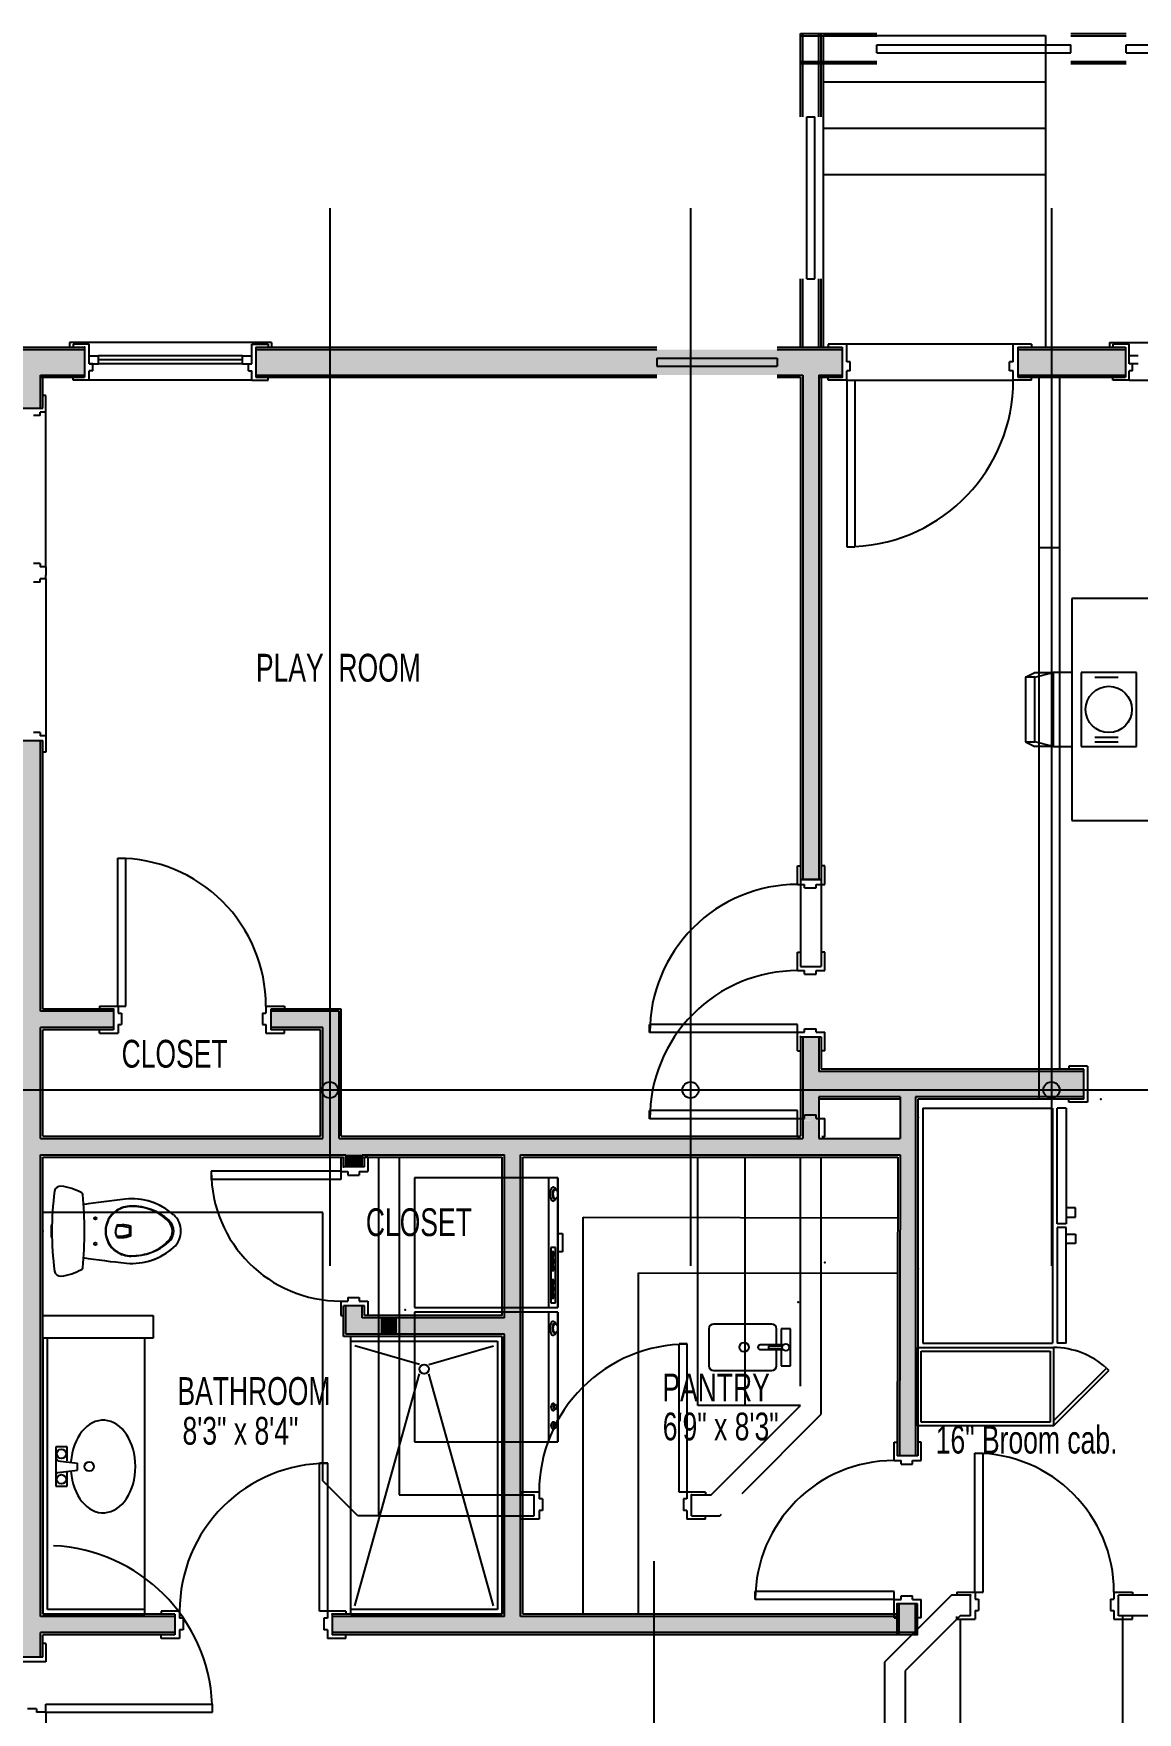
# Model space of a CAD drawing. Extents: x -744 to 664, y -463 to 298.
# Drawn here: x -187.3 to 51.3, y -64.8 to 298 of the extents above; entities that cross this region are included whole.
import ezdxf
from ezdxf.enums import TextEntityAlignment as Align

# ---------------------------------------------------------------- set-up
doc = ezdxf.new("R2010")
doc.units = 0
doc.header["$MEASUREMENT"] = 0
for name, color, linetype in [('1.1COLLINE', 7, 'Continuous'), ('1.1COLUMNS', 51, 'Continuous'), ('1.1DEMO', 3, 'Continuous'), ('1.1DRWDWS', 1, 'Continuous'), ('1.1FILL', 7, 'Continuous'), ('1.1NOTES', 11, 'Continuous'), ('1.1RMNAMES', 5, 'Continuous'), ('1.1WALL', 7, 'Continuous')]:
    doc.layers.add(name, color=color, linetype=linetype)
doc.styles.add('DCADTXTSTYLE40', font='ARIAL NARROW')
doc.styles.add('DCADTXTSTYLE41', font='ARIAL NARROW')
doc.styles.add('DCADTXTSTYLE44', font='ARIAL NARROW')
doc.styles.add('DCADTXTSTYLE50', font='ARIAL NARROW')
doc.styles.add('DCADTXTSTYLE53', font='ARIAL NARROW')
doc.styles.add('DCADTXTSTYLE54', font='ARIAL NARROW')
doc.styles.add('DCADTXTSTYLE62', font='ARIAL NARROW')
doc.styles.add('DCADTXTSTYLE64', font='ARIAL NARROW')

msp = doc.modelspace()

# ---------------------------------------------------------------- hatches: boundary and pattern name
at = {"layer": '1.1FILL', "linetype": 'Continuous', "ltscale": 8}
for points in [[(-191.3, 229.72), (-191.3, 217.05), (-185.8, 217.05), (-185.8, 224.22), (-176.3, 224.22), (-176.3, 229.72)], [(-139.3, 229.72), (-139.3, 224.22), (-21.05, 224.22), (-21.05, 121.4), (-17.55, 121.4), (-17.55, 224.22), (-12.55, 224.22), (-12.55, 229.72)], [(25.45, 229.72), (25.45, 224.22), (30.45, 224.22), (30.45, 224.22), (33.95, 224.22), (33.95, 224.22), (48.7, 224.22), (48.7, 229.72)], [(-185.8, 45.22), (-185.8, 55.72), (-121.23, 55.72), (-21.05, 55.72), (-17.55, 55.72), (-17.55, 63.07), (-21.1, 63.04), (-21.05, 59.22), (-121.23, 59.22), (-121.3, 59.22), (-121.3, 86.72), (-136.05, 86.72), (-136.05, 83.22), (-124.8, 83.22), (-124.8, 59.22), (-185.8, 59.22), (-185.8, 83.22), (-170.05, 83.22), (-170.05, 86.72), (-185.8, 86.72), (-185.8, 145.22), (-191.3, 145.22), (-191.3, 49.72), (-191.8, 49.72), (-191.79, 44.22), (-191.3, 44.22), (-191.3, -4.78), (-191.71, -4.78), (-191.7, -10.28), (-191.3, -10.28), (-191.3, -27.73), (-185.8, -27.73)], [(-21.05, 115.28), (-17.55, 115.28), (-17.55, 121.4), (-21.05, 121.4)], [(-21.05, 81.2), (-17.55, 81.24), (-17.55, 73.72), (29.95, 73.72), (29.95, 68.22), (3.31, 68.22), (3.31, -9.35), (0, -9.34), (-0.02, 55.72), (-17.55, 55.73), (-17.55, 59.22), (-0.01, 59.22), (-0.01, 68.22), (-17.55, 68.22), (-17.55, 63.07), (-21.05, 63.07)], [(29.95, 68.22), (39.7, 68.22), (39.7, 73.72), (29.95, 73.72)], [(-82.05, -21.78), (-82.05, 55.72), (-85.55, 55.72), (-85.55, 20.47), (-108.8, 20.47), (-108.8, 16.97), (-85.55, 16.97), (-85.55, -21.78)], [(-119.8, 16.97), (-112.3, 16.97), (-112.3, 20.47), (-116.3, 20.47), (-116.3, 23.1), (-119.8, 23.1), (-119.8, 20.47)], [(-112.3, 20.47), (-112.3, 16.97), (-108.8, 16.97), (-108.8, 20.47)], [(-0.19, -47.53), (3.31, -47.53), (3.28, -41.35), (-0.18, -41.35), (-0.19, -44.03), (-46.39, -44.03), (-46.39, -47.53), (-46.39, -44.03), (-82.05, -44.03), (-82.05, -21.78), (-85.55, -21.78), (-85.55, -44.03), (-122.81, -44.03), (-122.81, -47.53)], [(-191.3, -52.82), (-185.8, -52.82), (-185.8, -47.53), (-156.81, -47.53), (-156.81, -44.03), (-185.8, -44.03), (-185.8, -27.73), (-191.3, -27.73)]]:
    msp.add_hatch(color=7, dxfattribs=at).paths.add_polyline_path(points, flags=0)
at = {"layer": '1.1WALL', "linetype": 'Continuous', "ltscale": 12}
msp.add_hatch(color=7, dxfattribs=at).paths.add_polyline_path([(-119.8, 55.72), (-119.8, 53.1), (-116.3, 53.1), (-116.3, 55.22), (-116.3, 55.72)], flags=0)

# ---------------------------------------------------------------- linework, layer by layer
at = {"layer": '1.1COLLINE', "color": 7, "linetype": 'Continuous', "ltscale": 96}
for p, q in [((-123.3, 260.26), (-123.3, 31.75)), ((-45.3, 260.26), (-45.3, 31.75)), ((32.7, 260.26), (32.7, 31.75)), ((-250.48, 69.72), (330.5, 69.72)), ((-53.17, -315.79), (-53.17, -32.1))]:
    msp.add_line(p, q, dxfattribs=at)
at = {"layer": '1.1COLUMNS', "color": 1, "linetype": 'Continuous', "ltscale": 12}
for centre in [(-123.3, 69.72), (-45.3, 69.72), (32.7, 69.72)]:
    msp.add_circle(centre, 1.75, dxfattribs=at)
at = {"layer": '1.1DEMO', "color": 11, "linetype": 'Continuous', "ltscale": 2}
for p, q in [((29.95, 223.72), (29.95, 67.72)), ((34.45, 223.72), (34.45, 74.22)), ((-21.55, 115.24), (-17.05, 115.24)), ((-21.55, 115.2), (-21.55, 96.38)), ((-17.05, 115.2), (-17.05, 96.38)), ((-22.17, 95.52), (-22.17, 99.52)), ((-22.17, 99.52), (-21.55, 99.52)), ((-16.3, 99.52), (-16.92, 99.52)), ((-16.3, 95.52), (-16.3, 99.52)), ((-22.17, 95.52), (-20.67, 95.52)), ((-21.55, 96.38), (-17.05, 96.38)), ((-20.67, 94.77), (-20.67, 95.52)), ((-20.67, 94.77), (-18.17, 94.77)), ((-18.17, 95.52), (-16.3, 95.52)), ((-18.17, 94.77), (-18.17, 95.52)), ((39.7, 74.22), (34.45, 74.22)), ((39.7, 67.72), (39.7, 74.22)), ((39.7, 67.72), (29.95, 67.72)), ((-22.17, 65.27), (-54.17, 65.27)), ((-54.17, 63.52), (-54.17, 65.27)), ((-22.17, 63.52), (-54.17, 63.52)), ((-22.17, 63.52), (-22.17, 65.27)), ((-22.17, 59.57), (-22.17, 63.57)), ((-22.17, 63.57), (-20.67, 63.57)), ((-20.67, 63.57), (-20.67, 64.32)), ((-20.67, 64.32), (-18.17, 64.32)), ((-18.17, 63.57), (-18.17, 64.32)), ((-18.17, 63.57), (-16.3, 63.57)), ((-16.3, 59.57), (-16.3, 63.57)), ((-120.8, 59.72), (-21.55, 59.72)), ((-22.17, 59.57), (-21.55, 59.57)), ((-16.3, 59.57), (-16.92, 59.57)), ((-116.42, 55.22), (-112.8, 55.22)), ((-112.8, 55.22), (-112.8, -22.28)), ((-108.3, 55.22), (-108.3, -17.78)), ((-81.55, 55.22), (-21.55, 55.22)), ((-43.72, 1.51), (-43.72, 55.22)), ((-33.55, 55.22), (-33.55, 1.51)), ((-21.55, 5.72), (-21.55, 55.22)), ((-17.05, -0.35), (-17.05, 55.22)), ((-73.98, 50.72), (-104.98, 50.72)), ((-104.98, 50.72), (-104.98, 22.72)), ((-75.98, 22.72), (-75.98, 50.72)), ((-74.48, 48.22), (-74.73, 48.22)), ((-73.98, 22.72), (-73.98, 50.72)), ((-73.98, 50.72), (-73.98, 22.72)), ((-74.73, 46.22), (-74.48, 46.22)), ((-124.8, 43.22), (-185.3, 43.22)), ((-124.8, -14.73), (-124.8, 43.22)), ((-73.98, 34.72), (-73.98, 38.72)), ((-73.98, 38.72), (-72.98, 38.72)), ((-72.98, 38.72), (-72.98, 34.72)), ((-74.48, 35.72), (-75.48, 35.72)), ((-75.48, 35.72), (-75.48, 23.72)), ((-74.86, 34.72), (-75.23, 34.72)), ((-75.23, 34.72), (-75.23, 33.72)), ((-75.23, 33.72), (-74.86, 33.72)), ((-74.86, 33.22), (-75.23, 33.22)), ((-75.23, 33.22), (-75.23, 32.22)), ((-74.86, 33.72), (-74.86, 34.72)), ((-74.86, 32.22), (-74.86, 33.22)), ((-74.73, 33.72), (-74.73, 34.72)), ((-74.73, 32.22), (-74.73, 33.22)), ((-74.48, 23.72), (-74.48, 35.72)), ((-72.98, 34.72), (-73.98, 34.72)), ((-75.23, 32.22), (-74.86, 32.22)), ((-74.86, 31.72), (-75.23, 31.72)), ((-75.23, 31.72), (-75.23, 30.72)), ((-75.23, 30.72), (-74.86, 30.72)), ((-74.86, 30.72), (-74.86, 31.72)), ((-74.73, 30.72), (-74.73, 31.72)), ((-74.86, 28.72), (-75.23, 28.72)), ((-75.23, 28.72), (-75.23, 27.72)), ((-75.23, 27.72), (-74.86, 27.72)), ((-74.86, 27.22), (-75.23, 27.22)), ((-75.23, 27.22), (-75.23, 26.22)), ((-75.23, 26.22), (-74.86, 26.22)), ((-74.86, 25.72), (-75.23, 25.72)), ((-75.23, 25.72), (-75.23, 24.72)), ((-74.86, 27.72), (-74.86, 28.72)), ((-74.86, 26.22), (-74.86, 27.22)), ((-74.86, 24.72), (-74.86, 25.72)), ((-74.73, 27.72), (-74.73, 28.72)), ((-74.73, 26.22), (-74.73, 27.22)), ((-74.73, 24.72), (-74.73, 25.72)), ((-104.98, 22.72), (-73.98, 22.72)), ((-75.48, 23.72), (-74.48, 23.72)), ((-75.23, 24.72), (-74.86, 24.72)), ((-73.98, 21.72), (-104.98, 21.72)), ((-104.98, 21.72), (-104.98, -6.28)), ((-75.98, -6.28), (-75.98, 21.72)), ((-74.48, 19.22), (-74.73, 19.22)), ((-73.98, -6.28), (-73.98, 21.72)), ((-73.98, 21.72), (-73.98, -6.28)), ((-27.74, 19.13), (-40.35, 19.13)), ((-74.73, 17.22), (-74.48, 17.22)), ((-47.79, -17.15), (-47.79, 14.85)), ((-46.04, 14.85), (-47.79, 14.85)), ((-46.04, -17.15), (-46.04, 14.85)), ((-41.35, 18.13), (-41.35, 10.13)), ((-25.24, 14.63), (-30.24, 14.63)), ((-26.74, 14.63), (-26.74, 18.13)), ((-23.74, 18.13), (-25.74, 18.13)), ((-25.74, 18.13), (-25.74, 14.63)), ((-23.74, 10.13), (-23.74, 18.13)), ((-30.24, 13.63), (-25.24, 13.63)), ((-25.49, 14.38), (-28.49, 14.38)), ((-28.49, 14.38), (-28.49, 13.88)), ((-28.49, 13.88), (-25.49, 13.88)), ((-26.74, 10.13), (-26.74, 13.63)), ((-25.74, 13.63), (-25.74, 10.13)), ((-40.35, 9.13), (-27.74, 9.13)), ((-25.74, 10.13), (-23.74, 10.13)), ((-74.48, 1.72), (-74.73, 1.72)), ((-74.73, 0.72), (-74.48, 0.72)), ((-21.55, 1.51), (-43.72, 1.51)), ((-40.83, -17.78), (-21.55, 1.51)), ((-74.48, -2.28), (-74.73, -2.28)), ((-74.73, -3.28), (-74.48, -3.28)), ((-34.14, -17.45), (-17.05, -0.35)), ((-104.98, -6.28), (-73.98, -6.28)), ((16.17, -38.78), (16.17, -8.78)), ((16.17, -8.78), (17.92, -8.78)), ((17.92, -38.78), (17.92, -8.78)), ((-117.25, -22.28), (-124.8, -14.73)), ((-108.3, -17.78), (-79.1, -17.78)), ((-78.04, -17.15), (-82.04, -17.15)), ((-82.04, -17.15), (-82.04, -17.78)), ((-79.1, -22.28), (-79.1, -17.78)), ((-78.04, -17.15), (-78.04, -18.65)), ((-46.04, -17.15), (-47.79, -17.15)), ((-42.1, -17.15), (-46.1, -17.15)), ((-46.1, -17.15), (-46.1, -18.65)), ((-45.1, -22.28), (-45.1, -17.78)), ((-45.1, -17.78), (-40.83, -17.78)), ((-42.1, -17.15), (-42.1, -17.78)), ((-77.29, -18.65), (-78.04, -18.65)), ((-78.04, -21.15), (-78.04, -23.03)), ((-77.29, -21.15), (-78.04, -21.15)), ((-77.29, -18.65), (-77.29, -21.15)), ((-46.1, -18.65), (-46.85, -18.65)), ((-46.85, -18.65), (-46.85, -21.15)), ((-46.1, -21.15), (-46.85, -21.15)), ((-46.1, -21.15), (-46.1, -23.03)), ((-112.8, -22.28), (-117.25, -22.28)), ((-112.8, -22.28), (-79.1, -22.28)), ((-82.04, -23.03), (-82.04, -22.4)), ((-78.04, -23.03), (-82.04, -23.03)), ((-42.1, -23.03), (-46.1, -23.03)), ((-45.1, -22.28), (-38.97, -22.28)), ((-42.1, -23.03), (-42.1, -22.4)), ((-38.97, -22.28), (-38.64, -21.95)), ((11.08, -39.41), (-3.42, -53.9)), ((15.22, -39.41), (11.08, -39.41)), ((12.22, -38.78), (16.22, -38.78)), ((12.22, -38.78), (12.22, -39.41)), ((15.22, -43.91), (15.22, -39.41)), ((16.17, -38.78), (17.92, -38.78)), ((16.22, -38.78), (16.22, -40.28)), ((46.22, -38.78), (50.22, -38.78)), ((46.22, -38.78), (46.22, -40.28)), ((47.22, -43.91), (47.22, -39.41)), ((64.58, -39.41), (47.22, -39.41)), ((50.22, -38.78), (50.22, -39.41)), ((16.22, -40.28), (16.97, -40.28)), ((16.22, -42.78), (16.22, -44.66)), ((16.22, -42.78), (16.97, -42.78)), ((16.97, -40.28), (16.97, -42.78)), ((45.47, -40.28), (46.22, -40.28)), ((45.47, -40.28), (45.47, -42.78)), ((45.47, -42.78), (46.22, -42.78)), ((46.22, -42.78), (46.22, -44.66)), ((12.94, -43.91), (1.08, -55.76)), ((12.22, -44.66), (12.22, -44.03)), ((12.22, -44.66), (16.22, -44.66)), ((15.22, -43.91), (12.94, -43.91)), ((13.08, -104.87), (13.08, -44.66)), ((46.22, -44.66), (50.22, -44.66)), ((60.08, -43.91), (47.22, -43.91)), ((48.08, -43.91), (48.08, -90.07)), ((50.22, -44.66), (50.22, -44.03)), ((-3.42, -53.9), (-3.42, -111.7)), ((1.08, -55.76), (1.08, -109.84)), ((-186.67, -63.98), (-188.67, -63.98)), ((-186.67, -63.98), (-186.67, -64.73)), ((-184.67, -64.73), (-186.67, -64.73)), ((-184.67, -62.98), (-148.67, -62.98)), ((-184.67, -64.73), (-184.67, -62.98)), ((-184.67, -64.73), (-148.67, -64.73)), ((-184.67, -64.73), (-184.67, -68.73)), ((-148.67, -64.73), (-148.67, -62.98))]:
    msp.add_line(p, q, dxfattribs=at)
for centre, radius in [((-33.74, 14.13), 1), ((-24.74, 14.13), 0.75)]:
    msp.add_circle(centre, radius, dxfattribs=at)
for centre, radius, start, end in [((-22.17, 63.57), 31.94, 90, 180.1027), ((-40.35, 18.13), 1, 90, 180), ((-27.74, 18.13), 1, 0, 90), ((-46.1, -17.15), 31.94, 89.8972, 180), ((-30.24, 14.13), 0.5, 90, 270), ((-40.35, 10.13), 1, 180, 270), ((-27.74, 10.13), 1, 270, 360), ((16.22, -38.78), 30, 0, 90), ((-184.67, -64.73), 36, 2.7832, 87.3719)]:
    msp.add_arc(centre, radius, start, end, dxfattribs=at)
for centre, major_axis, ratio, start_param, end_param in [((-74.98, 47.22), (0, 1.5), 0.5, 5.497787, 10.210176), ((-74.73, 47.22), (0, 1), 0.5, 0, 3.141593), ((-74.98, 18.22), (0, 1.5), 0.5, 5.497787, 10.210176), ((-74.73, 18.22), (0, 1), 0.5, 0, 3.141593), ((-74.98, 1.22), (0, 0.75), 0.666667, 5.439031, 10.268932), ((-74.73, 1.22), (0, 0.5), 0.5, 0, 3.141593), ((-74.98, -2.78), (0, 0.75), 0.666667, 5.439031, 10.268932), ((-74.73, -2.78), (0, 0.5), 0.5, 0, 3.141593)]:
    msp.add_ellipse(centre, major_axis=major_axis, ratio=ratio, start_param=start_param, end_param=end_param, dxfattribs=at)
for centre, major_axis in [((-74.48, 47.22), (0, 1)), ((-74.48, 18.22), (0, 1)), ((-74.48, 1.22), (0, 0.5)), ((-74.48, -2.78), (0, 0.5))]:
    msp.add_ellipse(centre, major_axis=major_axis, ratio=0.5, dxfattribs=at)
for p in [(-21.55, 81.24), (-106.98, 22.22), (-45.1, -17.78), (15.22, -39.41)]:
    msp.add_point(p, dxfattribs=at)
at = {"layer": '1.1DEMO', "color": 3, "linetype": 'Continuous', "ltscale": 2}
msp.add_point((-21.55, 81.2), dxfattribs=at)
at = {"layer": '1.1DRWDWS', "color": 3, "linetype": 'Continuous', "ltscale": 12}
for p, q in [((-16.6, 230.22), (-16.6, 297.58)), ((-16.6, 297.58), (31.4, 297.58)), ((31.4, 297.58), (31.4, 230.22)), ((-16.6, 287.58), (31.4, 287.58)), ((-16.6, 277.58), (31.4, 277.58)), ((-16.6, 267.58), (31.4, 267.58)), ((-15.55, 230.85), (-15.55, 230.22)), ((28.4, 230.85), (28.4, 230.22)), ((-175.3, 228.35), (-173.3, 228.35)), ((-175.3, 226.6), (-173.3, 226.6)), ((-173.3, 226.6), (-173.3, 228.35)), ((-142.13, 227.47), (-173.3, 227.47)), ((-142.13, 226.6), (-142.13, 228.35)), ((-142.13, 228.35), (-140.13, 228.35)), ((-142.13, 226.6), (-140.13, 226.6)), ((51.48, 228.35), (49.48, 228.35)), ((51.48, 226.6), (49.48, 226.6)), ((-15.55, 223.1), (-15.55, 223.72)), ((28.4, 223.1), (28.4, 223.72)), ((-173.05, 87.85), (-173.05, 87.22)), ((-133.11, 87.85), (-133.11, 87.22)), ((-173.05, 81.97), (-173.05, 82.6)), ((-133.11, 81.97), (-133.11, 82.6)), ((-120.92, 55.22), (-120.3, 55.22)), ((-115.05, 55.22), (-115.67, 55.22)), ((-120.92, 20.97), (-120.3, 20.97)), ((-115.05, 20.97), (-115.67, 20.97)), ((-163.3, 16.1), (-185.3, 16.1)), ((-185.3, 16.1), (-185.3, -43.53)), ((-184.3, 16.1), (-185.3, 16.1)), ((-185.3, 16.1), (-185.3, -43.53)), ((-163.3, -43.53), (-163.3, 16.1)), ((3.81, 14.06), (33.17, 14.06)), ((3.81, -2.83), (3.81, 14.06)), ((4.56, 13.31), (32.42, 13.31)), ((4.56, -2.08), (4.56, 13.31)), ((32.42, 13.31), (32.42, -2.08)), ((33.17, 14.06), (33.17, -2.83)), ((33.17, -1.77), (44.57, 9.63)), ((33.17, -2.83), (45.1, 9.1)), ((44.57, 9.63), (45.1, 9.1)), ((33.17, -2.83), (3.81, -2.83)), ((32.42, -2.08), (4.56, -2.08)), ((-1.31, -6.35), (-0.68, -6.35)), ((4.57, -6.35), (3.94, -6.35)), ((-185.3, -43.53), (-163.3, -43.53)), ((-185.3, -43.53), (-163.3, -43.53)), ((-163.3, -43.53), (-163.3, -42.53)), ((-159.75, -42.9), (-159.75, -43.53)), ((-119.81, -42.9), (-119.81, -43.53)), ((-1.31, -44.35), (-0.68, -44.35)), ((4.57, -44.35), (3.94, -44.35)), ((-159.75, -48.78), (-159.75, -48.15)), ((-119.81, -48.78), (-119.81, -48.15))]:
    msp.add_line(p, q, dxfattribs=at)
at = {"layer": '1.1DRWDWS', "color": 3}
for p, q in [((-5.05, 293.85), (-5.05, 295.6)), ((-5.05, 295.6), (36.89, 295.6)), ((36.89, 293.85), (36.89, 295.6)), ((48.89, 293.85), (48.89, 295.6)), ((48.89, 295.6), (90.83, 295.6)), ((-5.05, 293.85), (36.89, 293.85)), ((48.89, 293.85), (90.83, 293.85)), ((-20.2, 245), (-20.2, 280)), ((-20.2, 280), (-18.45, 280)), ((-18.45, 245), (-18.45, 280)), ((-20.2, 245), (-18.45, 245)), ((-52.6, 227.85), (-26.6, 227.85)), ((-52.6, 227.85), (-52.6, 226.1)), ((-52.6, 226.1), (-26.6, 226.1)), ((-26.6, 227.85), (-26.6, 226.1))]:
    msp.add_line(p, q, dxfattribs=at)
at = {"layer": '1.1DRWDWS', "color": 7, "linetype": 'Continuous', "ltscale": 12}
for p, q in [((-135.88, 231.22), (-179.55, 231.22)), ((45.23, 231.22), (88.95, 231.22)), ((-140.13, 223.1), (-175.3, 223.1)), ((49.48, 223.1), (84.7, 223.1)), ((-184.67, 182.75), (-184.67, 216.21)), ((-184.67, 180.2), (-184.67, 146.22))]:
    msp.add_line(p, q, dxfattribs=at)
at = {"layer": '1.1DRWDWS', "color": 7, "linetype": 'Continuous', "ltscale": 24}
for p, q in [((-179.55, 231.22), (-179.55, 230.22)), ((-135.88, 231.22), (-135.88, 230.22)), ((45.23, 231.22), (45.23, 230.22))]:
    msp.add_line(p, q, dxfattribs=at)
at = {"layer": '1.1DRWDWS', "color": 3, "linetype": 'Continuous', "ltscale": 24}
for p, q in [((-175.3, 230.85), (-178.8, 230.85)), ((-178.8, 230.85), (-178.8, 230.22)), ((-175.3, 226.6), (-175.3, 230.85)), ((-140.13, 230.85), (-136.63, 230.85)), ((-140.13, 226.6), (-140.13, 230.85)), ((-136.63, 230.85), (-136.63, 230.22)), ((-11.55, 230.85), (-15.55, 230.85)), ((-11.55, 227.1), (-11.55, 230.85)), ((28.4, 230.85), (24.4, 230.85)), ((24.4, 227.1), (24.4, 230.85)), ((49.48, 230.85), (45.98, 230.85)), ((45.98, 230.85), (45.98, 230.22)), ((49.48, 226.6), (49.48, 230.85)), ((-174.55, 226.6), (-175.3, 226.6)), ((-175.3, 223.1), (-175.3, 225.1)), ((-174.55, 225.1), (-175.3, 225.1)), ((-174.55, 225.1), (-174.55, 226.6)), ((-140.88, 226.6), (-140.13, 226.6)), ((-140.88, 225.1), (-140.88, 226.6)), ((-140.88, 225.1), (-140.13, 225.1)), ((-140.13, 223.1), (-140.13, 225.1)), ((-10.8, 227.1), (-11.55, 227.1)), ((-11.55, 223.1), (-11.55, 225.1)), ((-10.8, 225.1), (-11.55, 225.1)), ((-10.8, 225.1), (-10.8, 227.1)), ((24.4, 227.1), (23.65, 227.1)), ((23.65, 225.1), (23.65, 227.1)), ((24.4, 225.1), (23.65, 225.1)), ((24.4, 223.1), (24.4, 225.1)), ((50.23, 226.6), (49.48, 226.6)), ((49.48, 223.1), (49.48, 225.1)), ((50.23, 225.1), (49.48, 225.1)), ((50.23, 225.1), (50.23, 226.6)), ((-178.8, 223.1), (-178.8, 223.72)), ((-175.3, 223.1), (-178.8, 223.1)), ((-140.13, 223.1), (-136.63, 223.1)), ((-136.63, 223.1), (-136.63, 223.72)), ((-11.55, 223.1), (-15.55, 223.1)), ((-11.55, 223.1), (-11.55, 187.1)), ((-11.55, 223.1), (-9.8, 223.1)), ((-9.8, 223.1), (-9.8, 187.1)), ((28.4, 223.1), (24.4, 223.1)), ((45.98, 223.1), (45.98, 223.72)), ((49.48, 223.1), (45.98, 223.1)), ((-184.67, 219.8), (-185.3, 219.8)), ((-184.67, 216.21), (-184.67, 219.8)), ((-185.87, 215.46), (-187.37, 215.46)), ((-184.67, 216.21), (-185.87, 216.21)), ((-185.87, 215.46), (-185.87, 216.21)), ((-11.55, 187.1), (-9.8, 187.1)), ((-185.87, 183.5), (-187.37, 183.5)), ((-185.87, 183.5), (-185.87, 182.75)), ((-184.67, 182.75), (-185.87, 182.75)), ((-184.67, 182.75), (-184.67, 181)), ((-185.87, 179.45), (-187.37, 179.45)), ((-184.67, 180.2), (-185.87, 180.2)), ((-185.87, 179.45), (-185.87, 180.2)), ((-184.67, 180.2), (-184.67, 180.95)), ((-185.87, 146.97), (-187.37, 146.97)), ((-185.87, 146.97), (-185.87, 146.22)), ((-184.67, 146.22), (-185.87, 146.22)), ((-184.67, 146.22), (-184.67, 142.72)), ((-184.67, 142.72), (-185.3, 142.72)), ((-169.11, 87.85), (-169.11, 119.85)), ((-169.11, 119.85), (-167.36, 119.85)), ((-167.36, 87.85), (-167.36, 119.85)), ((-173.05, 87.85), (-169.05, 87.85)), ((-169.11, 87.85), (-167.36, 87.85)), ((-169.05, 87.85), (-169.05, 86.35)), ((-137.11, 87.85), (-133.11, 87.85)), ((-137.11, 87.85), (-137.11, 86.35)), ((-169.05, 86.35), (-168.3, 86.35)), ((-169.05, 83.85), (-169.05, 81.97)), ((-169.05, 83.85), (-168.3, 83.85)), ((-168.3, 86.35), (-168.3, 83.85)), ((-137.86, 86.35), (-137.11, 86.35)), ((-137.86, 86.35), (-137.86, 83.85)), ((-137.86, 83.85), (-137.11, 83.85)), ((-137.11, 83.85), (-137.11, 81.97)), ((-173.05, 81.97), (-169.05, 81.97)), ((-137.11, 81.97), (-133.11, 81.97)), ((-120.92, 55.22), (-120.92, 52.1)), ((-115.05, 55.22), (-115.05, 52.1)), ((-120.92, 52.16), (-148.92, 52.16)), ((-148.92, 52.16), (-148.92, 50.41)), ((-120.92, 52.16), (-120.92, 50.41)), ((-120.92, 52.1), (-119.42, 52.1)), ((-119.42, 52.1), (-119.42, 51.35)), ((-119.42, 51.35), (-116.92, 51.35)), ((-116.92, 52.1), (-115.05, 52.1)), ((-116.92, 52.1), (-116.92, 51.35)), ((-120.92, 50.41), (-148.92, 50.41)), ((-56.55, -43.53), (-56.55, 30.22)), ((-56.55, 30.22), (-0.57, 30.13)), ((-120.92, 24.1), (-120.92, 20.97)), ((-120.92, 24.1), (-119.42, 24.1)), ((-119.42, 24.85), (-119.42, 24.1)), ((-119.42, 24.85), (-116.92, 24.85)), ((-116.92, 24.85), (-116.92, 24.1)), ((-116.92, 24.1), (-115.05, 24.1)), ((-115.05, 24.1), (-115.05, 20.97)), ((-1.31, -10.35), (-1.31, -6.35)), ((4.57, -10.35), (4.57, -6.35)), ((-1.31, -10.35), (0.19, -10.35)), ((0.19, -11.1), (0.19, -10.35)), ((2.69, -10.35), (4.57, -10.35)), ((2.69, -11.1), (2.69, -10.35)), ((-125.5, -42.9), (-125.5, -10.9)), ((-123.75, -10.9), (-125.5, -10.9)), ((-123.75, -42.9), (-123.75, -10.9)), ((0.19, -11.1), (2.69, -11.1)), ((-1.31, -38.66), (-31.31, -38.66)), ((-31.31, -40.41), (-31.31, -38.66)), ((-1.31, -40.41), (-1.31, -38.66)), ((0.19, -40.35), (0.19, -39.6)), ((0.19, -39.6), (2.69, -39.6)), ((2.69, -40.35), (2.69, -39.6)), ((-155.75, -42.9), (-159.75, -42.9)), ((-155.75, -42.9), (-155.75, -44.4)), ((-123.75, -42.9), (-125.5, -42.9)), ((-119.81, -42.9), (-123.81, -42.9)), ((-123.81, -42.9), (-123.81, -44.4)), ((-1.31, -40.41), (-31.31, -40.41)), ((-1.31, -44.35), (-1.31, -40.35)), ((-1.31, -40.35), (0.19, -40.35)), ((2.69, -40.35), (4.57, -40.35)), ((4.57, -44.35), (4.57, -40.35)), ((-155, -44.4), (-155.75, -44.4)), ((-155.75, -46.9), (-155.75, -48.78)), ((-155, -46.9), (-155.75, -46.9)), ((-155, -44.4), (-155, -46.9)), ((-123.81, -44.4), (-124.56, -44.4)), ((-124.56, -44.4), (-124.56, -46.9)), ((-123.81, -46.9), (-124.56, -46.9)), ((-123.81, -46.9), (-123.81, -48.78)), ((-155.75, -48.78), (-159.75, -48.78)), ((-119.81, -48.78), (-123.81, -48.78))]:
    msp.add_line(p, q, dxfattribs=at)
at = {"layer": '1.1DRWDWS', "color": 11, "linetype": 'Continuous', "ltscale": 24}
for p, q in [((24.4, 230.85), (-11.55, 230.85)), ((-142.13, 228.35), (-173.3, 228.35)), ((-142.13, 226.6), (-173.3, 226.6)), ((-11.55, 223.1), (24.45, 223.1))]:
    msp.add_line(p, q, dxfattribs=at)
at = {"layer": '1.1DRWDWS', "color": 3, "linetype": 'Continuous', "ltscale": 2}
for p, q in [((-22.17, 114.14), (-22.17, 118.14)), ((-22.17, 118.14), (-21.55, 118.14)), ((-16.3, 118.14), (-16.92, 118.14)), ((-16.3, 114.14), (-16.3, 118.14)), ((-22.17, 114.14), (-20.67, 114.14)), ((-20.67, 113.39), (-20.67, 114.14)), ((-20.67, 113.39), (-18.17, 113.39)), ((-18.17, 114.14), (-16.3, 114.14)), ((-18.17, 113.39), (-18.17, 114.14)), ((-22.17, 83.89), (-54.17, 83.89)), ((-54.17, 82.14), (-54.17, 83.89)), ((-22.17, 82.14), (-22.17, 83.89)), ((-22.17, 82.14), (-54.17, 82.14)), ((-22.17, 78.2), (-22.17, 82.2)), ((-22.17, 82.2), (-20.67, 82.2)), ((-20.67, 82.2), (-20.67, 82.95)), ((-20.67, 82.95), (-18.17, 82.95)), ((-18.17, 82.2), (-18.17, 82.95)), ((-18.17, 82.2), (-16.3, 82.2)), ((-16.3, 78.2), (-16.3, 82.2)), ((-22.17, 78.2), (-21.55, 78.2)), ((-16.3, 78.2), (-16.92, 78.2)), ((36.47, 74.85), (36.47, 74.22)), ((40.47, 74.85), (36.47, 74.85)), ((40.47, 74.85), (40.47, 67.1)), ((36.47, 67.1), (36.47, 67.72)), ((40.47, 67.1), (36.47, 67.1)), ((-184.67, -49.88), (-185.3, -49.88)), ((-184.67, -49.88), (-184.67, -53.88)), ((-184.67, -53.88), (-192.42, -53.88))]:
    msp.add_line(p, q, dxfattribs=at)
at = {"layer": '1.1DRWDWS', "color": 212, "linetype": 'Continuous', "ltscale": 8}
msp.add_line((-85.6, 69.72), (-10.78, 69.72), dxfattribs=at)
at = {"layer": '1.1DRWDWS', "color": 1, "linetype": 'Continuous', "ltscale": 12}
for p, q in [((4.92, 65.77), (32.92, 65.77)), ((4.92, 65.77), (4.92, 15.04)), ((32.92, 65.77), (32.92, 15.04)), ((33.92, 40.77), (33.92, 65.77)), ((35.92, 65.77), (33.92, 65.77)), ((35.92, 65.77), (35.92, 40.77)), ((37.92, 44.27), (35.92, 44.27)), ((37.92, 42.27), (37.92, 44.27)), ((35.92, 40.77), (33.92, 40.77)), ((33.92, 40.04), (33.92, 15.04)), ((35.92, 40.04), (33.92, 40.04)), ((35.92, 42.27), (37.92, 42.27)), ((35.92, 15.04), (35.92, 40.04)), ((35.92, 38.54), (37.92, 38.54)), ((37.92, 36.54), (35.92, 36.54)), ((37.92, 38.54), (37.92, 36.54)), ((-184.3, -42.53), (-184.3, 16.1)), ((4.92, 15.04), (32.92, 15.04)), ((35.92, 15.04), (33.92, 15.04)), ((-103.89, 10.41), (-117.89, 14.47)), ((-101.89, 10.41), (-87.89, 14.47)), ((-117.89, -41.77), (-103.89, 8.41)), ((-87.89, -41.77), (-101.89, 8.41)), ((-180.05, -7.4), (-182.55, -7.4)), ((-182.55, -7.4), (-182.55, -15.9)), ((-182.05, -10.4), (-182.55, -9.9)), ((-182.05, -10.4), (-177.8, -10.9)), ((-180.05, -10.4), (-180.05, -7.4)), ((-182.05, -12.9), (-182.55, -13.4)), ((-182.05, -12.9), (-177.8, -12.4)), ((-180.05, -15.9), (-180.05, -12.9)), ((-177.8, -12.4), (-177.8, -10.9)), ((-182.55, -15.9), (-180.05, -15.9)), ((-163.3, -42.53), (-184.3, -42.53))]:
    msp.add_line(p, q, dxfattribs=at)
at = {"layer": '1.1DRWDWS', "color": 7, "linetype": 'Continuous'}
for p, q in [((-169.36, 40.37), (-169.62, 39.38)), ((-169.05, 40.6), (-168.18, 40.6)), ((-166.49, 38.53), (-166.49, 39.92)), ((-166.3, 38.37), (-166.3, 40.08)), ((-169.36, 38.08), (-169.62, 39.07)), ((-169.05, 37.85), (-168.18, 37.85))]:
    msp.add_line(p, q, dxfattribs=at)
at = {"layer": '1.1DRWDWS', "color": 1, "linetype": 'Continuous', "ltscale": 8}
for p, q in [((-68.55, -43.53), (-68.55, 42.22)), ((-68.55, 42.22), (-0.54, 42.1))]:
    msp.add_line(p, q, dxfattribs=at)
at = {"layer": '1.1DRWDWS', "color": 3, "linetype": 'Continuous', "ltscale": 15}
for p, q in [((-86.05, 16.47), (-118.73, 16.47)), ((-118.73, -43.53), (-118.73, 16.47)), ((-86.05, 16.47), (-86.05, -43.53)), ((-118.73, -43.53), (-86.05, -43.53))]:
    msp.add_line(p, q, dxfattribs=at)
at = {"layer": '1.1DRWDWS', "color": 1, "linetype": 'Continuous', "ltscale": 15}
for p, q in [((-118.73, 15.47), (-87.05, 15.47)), ((-87.05, 15.47), (-87.05, -42.53)), ((-87.05, -42.53), (-118.73, -42.53))]:
    msp.add_line(p, q, dxfattribs=at)
at = {"layer": '1.1DRWDWS', "color": 7, "linetype": 'Continuous'}
for centre in [(-173.97, 41.98), (-173.97, 41.98), (-173.97, 36.47), (-173.97, 36.47)]:
    msp.add_circle(centre, 0.276, dxfattribs=at)
at = {"layer": '1.1DRWDWS', "color": 1, "linetype": 'Continuous', "ltscale": 15}
msp.add_circle((-102.89, 9.41), 1, dxfattribs=at)
at = {"layer": '1.1DRWDWS', "color": 1, "linetype": 'Continuous', "ltscale": 12}
for centre in [(-181.3, -8.9), (-181.3, -14.4)]:
    msp.add_circle(centre, 1, dxfattribs=at)
at = {"layer": '1.1DRWDWS', "color": 1, "linetype": 'Continuous', "ltscale": 4}
msp.add_circle((-175.3, -11.65), 1, dxfattribs=at)
at = {"layer": '1.1DRWDWS', "color": 1, "linetype": 'Continuous', "ltscale": 24}
msp.add_arc((-11.55, 223.1), 36, 272.7832, 360, dxfattribs=at)
at = {"layer": '1.1DRWDWS', "color": 1, "linetype": 'Continuous'}
for centre, radius, start, end in [((-169.05, 87.85), 31.94, 0, 90.1028), ((-120.92, 52.1), 28, 180, 270), ((-1.31, -40.35), 30, 90, 180), ((-123.81, -42.9), 31.94, 89.8972, 180)]:
    msp.add_arc(centre, radius, start, end, dxfattribs=at)
at = {"layer": '1.1DRWDWS', "color": 1, "linetype": 'Continuous', "ltscale": 2}
msp.add_arc((-22.17, 82.2), 31.94, 90, 180.1027, dxfattribs=at)
at = {"layer": '1.1DRWDWS', "color": 3, "linetype": 'Continuous'}
for centre, radius, start, end in [((-120.39, 39.22), 62.99, 172.1189, 187.8811), ((-181.54, 47.69), 1.26, 83.5441, 172.1201), ((-182.73, 37.21), 11.81, 60.5225, 83.5446), ((-177.13, 47.11), 0.433, 5.7811, 60.5219), ((-182.73, 37.21), 11.81, 59.4293, 60.5225), ((-255.04, 39.22), 78.74, 5.7794, 5.9408), ((-255.04, 39.22), 78.74, 0, 5.7794), ((-146.59, -149.6), 196.85, 96.1133, 98.7983), ((-166.49, 39.22), 5.32, 123.5054, 236.4946), ((-166.49, 39.22), 5.24, 123.5054, 236.4946), ((-166.17, 38.73), 5.91, 90.5512, 123.5054), ((-166.17, 38.73), 5.83, 90.5512, 123.5054), ((-166.11, 32.63), 13.58, 48.1114, 96.1133), ((-166.11, 32.63), 12.01, 48.1114, 90.5512), ((-166.11, 32.63), 11.93, 71.9026, 90.5512), ((-166.11, 32.63), 13.58, 48.1114, 83.9005), ((-165.58, 34.24), 10.24, 43.1942, 71.9026), ((-181.57, 39.91), 1.97, 155.8903, 179.4839), ((-105.07, 39.22), 78.47, 179.4839, 180.5161), ((-160.27, 39.22), 2.95, 316.8058, 403.1942), ((-160.19, 39.22), 3.15, 311.9318, 408.0538), ((-160.19, 39.22), 4.72, 312.1939, 408.1113), ((-160.19, 39.22), 4.72, 312.1939, 408.1113), ((-181.57, 38.54), 1.97, 180.5161, 204.1097), ((-255.04, 39.22), 78.74, 354.2206, 360), ((-166.11, 45.82), 12.01, 269.4488, 311.8886), ((-165.58, 44.21), 10.24, 288.0974, 316.8058), ((-146.59, 228.05), 196.85, 261.2017, 263.9763), ((-166.17, 39.72), 5.91, 236.4946, 269.4488), ((-166.17, 39.72), 5.83, 236.4946, 269.4488), ((-166.11, 45.82), 13.58, 265.1848, 311.8886), ((-166.11, 45.82), 11.93, 269.4488, 288.0974), ((-166.11, 45.82), 13.58, 277.231, 311.9948), ((-181.54, 30.76), 1.26, 187.8817, 276.4559), ((-182.73, 41.24), 11.81, 276.4554, 299.4775), ((-177.13, 31.34), 0.433, 299.4781, 354.2189), ((-182.73, 41.24), 11.81, 299.4775, 300.5707), ((-255.04, 39.22), 78.74, 354.0592, 354.2206)]:
    msp.add_arc(centre, radius, start, end, dxfattribs=at)
at = {"layer": '1.1DRWDWS', "color": 7, "linetype": 'Continuous'}
for centre, radius, start, end in [((-169.05, 40.29), 0.315, 90, 165), ((-169.25, 30.46), 9.84, 73.7398, 90), ((-168.18, 35.88), 4.72, 68.0652, 90), ((-166.61, 39.92), 0.118, 0, 74.919), ((-166.49, 40.08), 0.197, 0, 68.0652), ((-169.05, 39.22), 0.591, 165, 195), ((-169.05, 38.16), 0.315, 195, 270), ((-169.25, 47.98), 9.84, 270, 286.2602), ((-168.18, 42.57), 4.72, 270, 291.9348), ((-166.61, 38.53), 0.118, 285.081, 360), ((-166.49, 38.37), 0.197, 291.9348, 360)]:
    msp.add_arc(centre, radius, start, end, dxfattribs=at)
at = {"layer": '1.1DRWDWS', "color": 1, "linetype": 'Continuous', "ltscale": 12}
msp.add_arc((33.17, -2.83), 16.89, 47.5452, 90, dxfattribs=at)
at = {"layer": '1.1DRWDWS', "color": 1, "linetype": 'Continuous', "ltscale": 4}
msp.add_ellipse((-172.3, -11.65), major_axis=(0, 10), ratio=0.7, start_param=1.670465, end_param=7.754313, dxfattribs=at)
at = {"layer": '1.1DRWDWS', "color": 51, "linetype": 'Continuous'}
msp.add_point((-176.3, 230.22), dxfattribs=at)
at = {"layer": '1.1DRWDWS', "color": 51, "linetype": 'Continuous', "ltscale": 12}
for p in [(-12.55, 223.72), (-170.05, 87.22), (-120.3, 53.1), (-122.81, -43.53), (-0.68, -41.35)]:
    msp.add_point(p, dxfattribs=at)
at = {"layer": '1.1DRWDWS', "color": 3, "linetype": 'Continuous', "ltscale": 2}
msp.add_point((-21.55, 81.2), dxfattribs=at)
at = {"layer": '1.1DRWDWS', "color": 1, "linetype": 'Continuous', "ltscale": 2}
for p in [(3.92, 63.77), (3.92, 31.04)]:
    msp.add_point(p, dxfattribs=at)
at = {"layer": '1.1DRWDWS', "color": 51, "linetype": 'Continuous', "ltscale": 11.998862}
msp.add_point((-185.3, 39.22), dxfattribs=at)
at = {"layer": '1.1DRWDWS', "color": 3, "linetype": 'Continuous', "ltscale": 24}
msp.add_point((-16.3, 32.47), dxfattribs=at)
at = {"layer": '1.1DRWDWS', "color": 132, "linetype": 'Continuous', "ltscale": 2}
msp.add_point((-22.02, 23.88), dxfattribs=at)
at = {"layer": '1.1DRWDWS', "color": 3, "linetype": 'Continuous', "ltscale": 12}
msp.add_point((-185.3, -11.65), dxfattribs=at)
at = {"layer": '1.1NOTES', "color": 11, "linetype": 'Continuous', "ltscale": 12}
for p, q in [((145.1, 175.96), (37.1, 175.96)), ((37.1, 175.96), (37.1, 127.96)), ((27.1, 158.96), (29.1, 159.96)), ((29.1, 159.96), (33.1, 159.96)), ((29.1, 158.96), (33.1, 159.96)), ((37.1, 159.96), (33.1, 159.96)), ((33.1, 159.96), (33.1, 143.96)), ((51.1, 159.96), (39.1, 159.96)), ((39.1, 159.96), (39.1, 143.96)), ((51.1, 143.96), (51.1, 159.96)), ((29.1, 158.96), (27.1, 158.96)), ((27.1, 158.96), (27.1, 144.96)), ((29.1, 144.96), (29.1, 158.96)), ((42.1, 158.96), (47.1, 158.96)), ((42.1, 145.96), (47.1, 145.96)), ((27.1, 144.96), (29.1, 144.96)), ((27.1, 144.96), (29.1, 143.96)), ((33.1, 143.96), (29.1, 144.96)), ((33.1, 143.96), (29.1, 143.96)), ((33.1, 143.96), (37.1, 143.96)), ((39.1, 143.96), (51.1, 143.96)), ((42.1, 144.96), (47.1, 144.96)), ((37.1, 127.96), (145.1, 127.96))]:
    msp.add_line(p, q, dxfattribs=at)
at = {"layer": '1.1NOTES', "color": 3, "linetype": 'Continuous', "ltscale": 12}
for p, q in [((-185.3, 20.97), (-161.46, 20.97)), ((-161.46, 20.97), (-161.46, 16.1)), ((-161.46, 16.1), (-185.3, 16.1))]:
    msp.add_line(p, q, dxfattribs=at)
at = {"layer": '1.1NOTES', "color": 11, "linetype": 'Continuous', "ltscale": 12}
msp.add_circle((45.1, 151.96), 5, dxfattribs=at)
at = {"layer": '1.1WALL', "color": 5}
for p, q in [((-21.55, 280), (-21.55, 298)), ((-17.05, 280), (-17.05, 298)), ((-21.55, 292), (-5.05, 292)), ((36.89, 292), (48.89, 292)), ((-21.55, 230.22), (-21.55, 245)), ((-17.05, 230.22), (-17.05, 245)), ((-26.6, 223.72), (-21.55, 223.72)), ((-0.02, 67.72), (-17.55, 67.72))]:
    msp.add_line(p, q, dxfattribs=at)
at = {"layer": '1.1WALL', "color": 132}
for p, q in [((-21.55, 298), (-5.05, 298)), ((36.89, 298), (48.89, 298)), ((-26.6, 230.22), (-12.55, 230.22))]:
    msp.add_line(p, q, dxfattribs=at)
at = {"layer": '1.1WALL', "color": 7}
for p, q in [((-21.55, 297.5), (-5.05, 297.5)), ((-21.05, 280), (-21.05, 298)), ((-17.55, 280), (-17.55, 298)), ((36.89, 297.5), (48.89, 297.5)), ((-21.55, 291.5), (-5.05, 291.5)), ((36.89, 291.5), (48.89, 291.5)), ((-21.05, 230.22), (-21.05, 245)), ((-17.55, 230.22), (-17.55, 245)), ((-26.6, 229.72), (-12.55, 229.72)), ((-26.6, 224.22), (-21.05, 224.22))]:
    msp.add_line(p, q, dxfattribs=at)
at = {"layer": '1.1WALL', "color": 132, "linetype": 'Continuous', "ltscale": 12}
for p, q in [((-191.8, 230.22), (-176.3, 230.22)), ((-139.3, 230.22), (-52.6, 230.22)), ((25.45, 230.22), (48.7, 230.22))]:
    msp.add_line(p, q, dxfattribs=at)
at = {"layer": '1.1WALL', "color": 7, "linetype": 'Continuous', "ltscale": 12}
for p, q in [((-191.8, 229.72), (-176.3, 229.72)), ((-139.3, 229.72), (-52.6, 229.72)), ((25.45, 229.72), (48.7, 229.72)), ((-185.8, 224.22), (-176.3, 224.22)), ((-185.8, 217.05), (-185.8, 224.22)), ((-139.3, 224.22), (-52.6, 224.22)), ((-21.05, 224.22), (-21.05, 115.28)), ((-17.55, 224.22), (-12.55, 224.22)), ((-17.55, 224.22), (-17.55, 115.28)), ((25.45, 224.22), (48.7, 224.22)), ((-185.8, 86.72), (-185.8, 145.22)), ((-170.05, 86.72), (-185.8, 86.72)), ((-121.3, 86.72), (-136.05, 86.72)), ((-121.3, 59.22), (-121.3, 86.72)), ((-185.8, 59.22), (-185.8, 83.22)), ((-170.05, 83.22), (-185.8, 83.22)), ((-124.8, 83.22), (-136.05, 83.22)), ((-124.8, 59.22), (-124.8, 83.22)), ((-21.05, 81.24), (-21.05, 59.22)), ((-17.55, 81.24), (-17.55, 73.72)), ((39.7, 73.72), (-17.55, 73.72)), ((0, 68.22), (-17.55, 68.22)), ((-17.55, 68.22), (-17.55, 59.22)), ((0, 68.22), (-0.01, 59.22)), ((39.7, 68.22), (3.31, 68.22)), ((3.31, 68.22), (3.31, -9.35)), ((-185.8, 59.22), (-124.8, 59.22)), ((-121.3, 59.22), (-21.05, 59.22)), ((-17.55, 59.22), (-0.01, 59.22)), ((-185.8, 45.22), (-185.8, 55.72)), ((-185.8, 55.72), (-119.8, 55.72)), ((-119.8, 53.1), (-119.8, 55.72)), ((-116.3, 55.72), (-85.55, 55.72)), ((-116.3, 53.1), (-116.3, 55.72)), ((-85.55, 20.47), (-85.55, 55.72)), ((-82.05, -44.03), (-82.05, 55.72)), ((-82.05, 55.72), (-0.02, 55.72)), ((-0.02, 55.72), (-0.13, -9.35)), ((-115.8, 53.1), (-120.3, 53.1)), ((-185.8, -44.03), (-185.8, 45.22)), ((-115.8, 23.1), (-120.3, 23.1)), ((-119.8, 20.47), (-119.8, 23.1)), ((-116.3, 20.47), (-116.3, 23.1)), ((-119.8, 16.97), (-119.8, 20.47)), ((-85.55, 20.47), (-116.3, 20.47)), ((-85.55, 16.97), (-119.8, 16.97)), ((-85.55, -44.03), (-85.55, 16.97)), ((3.79, -9.35), (-0.62, -9.34)), ((3.73, -41.35), (-0.67, -41.34)), ((-0.18, -48.03), (-0.18, -41.35)), ((3.31, -48.03), (3.31, -41.35)), ((-156.81, -44.03), (-185.8, -44.03)), ((-85.55, -44.03), (-122.81, -44.03)), ((-46.39, -44.03), (-82.05, -44.03)), ((-0.19, -44.03), (-46.39, -44.03)), ((-185.8, -52.82), (-185.8, -47.53)), ((-156.81, -47.53), (-185.8, -47.53)), ((-46.39, -47.53), (-122.81, -47.53)), ((3.31, -47.53), (-46.39, -47.53))]:
    msp.add_line(p, q, dxfattribs=at)
at = {"layer": '1.1WALL', "color": 1, "linetype": 'Continuous', "ltscale": 12}
for p, q in [((-176.3, 230.22), (-176.3, 223.72)), ((-139.3, 230.22), (-139.3, 223.72)), ((-12.55, 230.22), (-12.55, 223.72)), ((25.45, 230.22), (25.45, 223.72)), ((48.7, 230.22), (48.7, 223.72)), ((-191.8, 217.05), (-185.3, 217.05)), ((-191.8, 145.22), (-185.3, 145.22)), ((-21.55, 115.28), (-17.05, 115.28)), ((-21.55, 115.24), (-17.05, 115.24)), ((-170.05, 87.22), (-170.05, 82.72)), ((-136.05, 87.22), (-136.05, 82.72)), ((-21.55, 81.24), (-17.05, 81.24)), ((-21.55, 81.2), (-17.55, 81.2)), ((-21.55, 81.2), (-17.05, 81.2)), ((-156.81, -43.53), (-156.81, -48.03)), ((-122.81, -43.53), (-122.81, -48.03)), ((-185.3, -52.82), (-191.8, -52.82))]:
    msp.add_line(p, q, dxfattribs=at)
at = {"layer": '1.1WALL', "color": 5, "linetype": 'Continuous', "ltscale": 12}
for p, q in [((-185.8, 223.72), (-176.3, 223.72)), ((-185.3, 217.05), (-185.3, 223.72)), ((-139.3, 223.72), (-52.6, 223.72)), ((-21.55, 223.72), (-21.55, 115.28)), ((-17.55, 223.72), (-12.55, 223.72)), ((-17.05, 223.72), (-17.05, 115.28)), ((25.45, 223.72), (48.7, 223.72)), ((-185.3, 87.22), (-185.3, 145.22)), ((-170.05, 87.22), (-185.3, 87.22)), ((-120.8, 87.22), (-136.05, 87.22)), ((-120.8, 59.72), (-120.8, 87.22)), ((-185.3, 59.72), (-185.3, 82.72)), ((-170.05, 82.72), (-185.3, 82.72)), ((-125.3, 82.72), (-136.05, 82.72)), ((-125.3, 59.72), (-125.3, 82.72)), ((-21.55, 81.24), (-21.55, 59.72)), ((-17.05, 81.24), (-17.05, 74.22)), ((39.7, 74.22), (-17.05, 74.22)), ((39.7, 67.72), (3.81, 67.72)), ((3.81, 67.72), (3.81, -9.35)), ((-185.3, 59.72), (-125.3, 59.72)), ((-120.8, 59.72), (-21.55, 59.72)), ((-185.3, 44.72), (-185.3, 55.22)), ((-185.3, 55.22), (-120.3, 55.22)), ((-120.3, 53.1), (-120.3, 55.22)), ((-115.8, 55.22), (-86.05, 55.22)), ((-115.8, 53.1), (-115.8, 55.22)), ((-86.05, 20.97), (-86.05, 55.22)), ((-81.55, 55.22), (-0.52, 55.22)), ((-81.55, -43.53), (-81.55, 55.22)), ((-0.52, 55.22), (-0.64, -9.35)), ((-185.3, -43.53), (-185.3, 44.72)), ((-120.3, 20.97), (-120.3, 23.1)), ((-115.8, 20.97), (-115.8, 23.1)), ((-120.3, 16.47), (-120.3, 20.97)), ((-86.05, 20.97), (-115.8, 20.97)), ((-86.05, 16.47), (-120.3, 16.47)), ((-86.05, -43.53), (-86.05, 16.47)), ((-156.81, -43.53), (-185.3, -43.53)), ((-86.05, -43.53), (-122.81, -43.53)), ((-46.39, -43.53), (-81.55, -43.53)), ((-0.69, -43.53), (-46.39, -43.53)), ((-0.68, -48.03), (-0.68, -41.35)), ((3.78, -48.03), (3.78, -41.35)), ((-185.3, -52.82), (-185.3, -48.03)), ((-156.81, -48.03), (-185.3, -48.03)), ((-46.39, -48.03), (-122.81, -48.03)), ((3.81, -48.03), (-46.39, -48.03))]:
    msp.add_line(p, q, dxfattribs=at)
at = {"layer": '1.1WALL', "color": 11, "linetype": 'Continuous', "ltscale": 2}
for p, q in [((29.95, 186.96), (34.45, 186.96)), ((-21.55, 115.28), (-21.55, 115.24)), ((-21.55, 115.24), (-21.55, 115.2)), ((-17.05, 115.28), (-17.05, 115.24)), ((-17.05, 115.24), (-17.05, 115.2))]:
    msp.add_line(p, q, dxfattribs=at)
at = {"layer": '1.1WALL', "color": 3, "linetype": 'Continuous', "ltscale": 12}
msp.add_point((43.41, 67.77), dxfattribs=at)

# ---------------------------------------------------------------- texts
at = {"layer": '1.1NOTES', "color": 3, "linetype": 'Continuous', "ltscale": 8, "width": 0.833333}
for s, style, p in [('6\'9" x 8\'3"', 'DCADTXTSTYLE41', (-51.32, -7.79)), ('8\'3" x 8\'4"', 'DCADTXTSTYLE40', (-155.13, -8.72))]:
    msp.add_text(s, height=6, dxfattribs=dict(at, style=style)).set_placement(p, align=Align.BOTTOM_LEFT)
at = {"layer": '1.1NOTES', "color": 3, "linetype": 'Continuous', "ltscale": 12, "style": 'DCADTXTSTYLE44', "width": 0.833333}
msp.add_text('16" Broom cab.', height=6, dxfattribs=at).set_placement((7.69, -10.64), align=Align.BOTTOM_LEFT)
at = {"layer": '1.1RMNAMES', "color": 5, "linetype": 'Continuous', "ltscale": 8, "width": 0.833333}
for s, style, p in [('PLAY  ROOM', 'DCADTXTSTYLE50', (-139.26, 156.17)), ('CLOSET', 'DCADTXTSTYLE62', (-168.3, 72.75)), ('CLOSET', 'DCADTXTSTYLE64', (-115.5, 36.35)), ('BATHROOM', 'DCADTXTSTYLE53', (-156.23, -0.13)), ('PANTRY', 'DCADTXTSTYLE54', (-51.4, 0.63))]:
    msp.add_text(s, height=6, dxfattribs=dict(at, style=style)).set_placement(p, align=Align.BOTTOM_LEFT)

doc.saveas('drawing.dxf')
